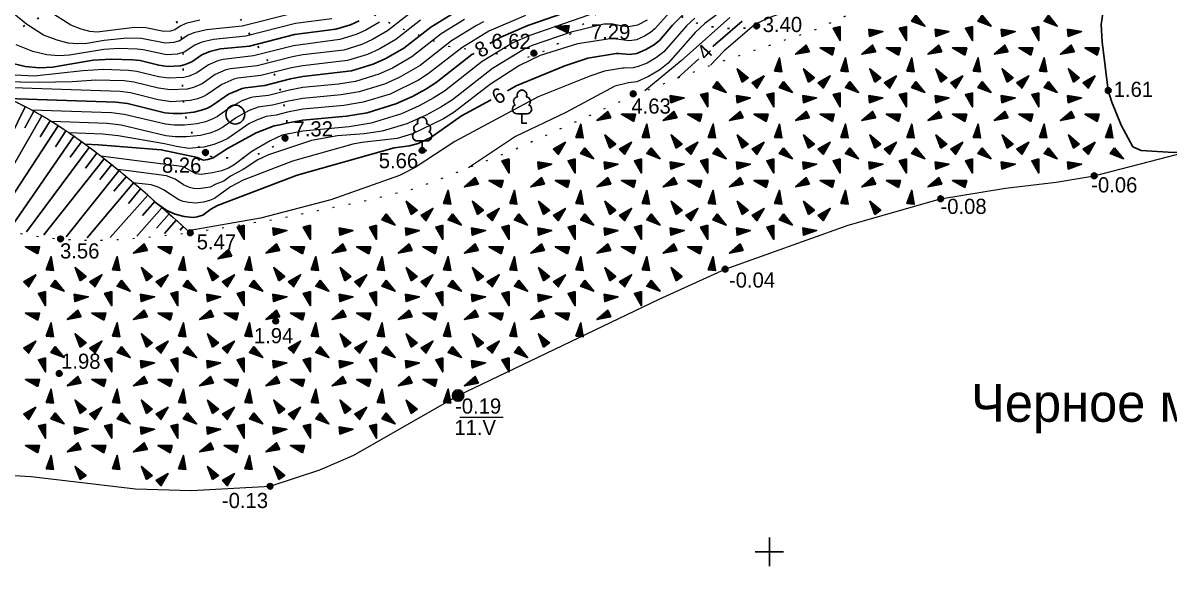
# Model space of a CAD drawing. Header units: feet. Extents: x 4395049 to 4395355, y 4911947 to 4912105.
# Drawn here: x 4395260.5 to 4395321.1, y 4911949.2 to 4911977.9 of the extents above; entities that cross this region are included whole.
import ezdxf
from ezdxf.enums import TextEntityAlignment as Align

# ---------------------------------------------------------------- set-up
doc = ezdxf.new("R2010")
doc.units = ezdxf.units.FT
doc.header["$MEASUREMENT"] = 0
doc.linetypes.add('500_84_2_1', pattern=[1, 1, 0])
doc.linetypes.add('g5_366', pattern=[0.85, 0.1, -0.75])
doc.layers.get('0').update_dxf_attribs({"color": 10, "linetype": 'CONTINUOUS', "lineweight": 0})
for name, color, linetype in [('02_Сетка', 7, 'CONTINUOUS'), ('11_Гидрография', 7, 'CONTINUOUS'), ('12_Рельеф', 7, 'CONTINUOUS'), ('13_Растительность', 7, 'CONTINUOUS'), ('19_Горизонтали', 7, 'CONTINUOUS'), ('61_Отметки высоты поверхности', 7, 'CONTINUOUS'), ('62_Отметки высот уреза воды и дна водоемов', 7, 'CONTINUOUS')]:
    doc.layers.add(name, color=color, linetype=linetype)
doc.styles.add('LIKE14', font='p131.shx')
doc.styles.add('LIKE17', font='d431.shx')
doc.styles.add('LIKE36', font='pragmai.shx')

# ---------------------------------------------------------------- blocks, each defined once
blk = doc.blocks.new('g5_388_1')
at = {"color": 92}
blk.add_lwpolyline([(0, 0.497), (0.257, 0.497, 0.798042), (0.365, 0.973, 0.636328), (0.231, 1.405, 0.533064), (0, 1.75, 0.533064), (-0.231, 1.405, 0.636328), (-0.365, 0.973, 0.798042), (-0.257, 0.497)], format="xyb", dxfattribs=at)
for points in [[(0, 0.497), (-0.257, 0.497)], [(0.25, 0), (0, 0), (0, 0.497)]]:
    blk.add_lwpolyline(points, dxfattribs=at)
blk = doc.blocks.new('g5_368')
at = {"color": 92}
blk.add_circle((0, 0), 0.5, dxfattribs=at)
blk = doc.blocks.new('g5_348a')
blk.add_hatch(color=0).paths.add_polyline_path([(0.75, 0), (0.649, 0.375), (0, 0)])
at = {"color": 0}
blk.add_lwpolyline([(0.75, 0), (0.649, 0.375), (0, 0)], close=True, dxfattribs=at)
blk = doc.blocks.new('g5_330')
blk.add_hatch(color=0).paths.add_polyline_path([(-0.15, 0, 1), (0.15, 0, 1)])
at = {"color": 0}
blk.add_circle((0, 0), 0.15, dxfattribs=at)
blk = doc.blocks.new('g5_213')
h = blk.add_hatch(color=255)
edge = h.paths.add_edge_path()
edge.add_arc((0, 0), 0.263, 0, 360)
at = {"color": 92}
blk.add_circle((0, 0), 0.3, dxfattribs=at)
blk = doc.blocks.new('g5_012')
at = {"color": 92}
for points in [[(0, -1.5), (0, 1.5)], [(-1.5, 0), (1.5, 0)]]:
    blk.add_lwpolyline(points, dxfattribs=at)

msp = doc.modelspace()

# ---------------------------------------------------------------- linework, layer by layer
at = {"layer": '11_Гидрография', "color": 92, "linetype": 'Continuous', "lineweight": 20, "flags": 128}
msp.add_lwpolyline([(4395256.802, 4911954.23), (4395260.973, 4911953.975), (4395266.492, 4911953.337), (4395269.448, 4911953.234), (4395273.606, 4911953.462), (4395276.234, 4911954.334), (4395278.044, 4911955.103), (4395283.547, 4911958.254), (4395294.172, 4911963.337), (4395297.661, 4911964.934), (4395304.164, 4911967.255), (4395309.053, 4911968.644), (4395312.486, 4911969.209), (4395315.161, 4911969.532), (4395317.169, 4911969.861), (4395321.997, 4911971.101)], dxfattribs=at)
at = {"layer": '11_Гидрография', "color": 7, "linetype": 'Continuous', "lineweight": 20, "flags": 128}
msp.add_lwpolyline([(4395283.635, 4911957.111), (4395285.933, 4911957.116)], dxfattribs=at)
at = {"layer": '12_Рельеф', "color": 7, "linetype": 'g5_366', "lineweight": 20, "flags": 128}
for points in [[(4395314.769, 4911999.877), (4395314.457, 4911999.602), (4395312.555, 4911997.658), (4395311.453, 4911996.729), (4395309.764, 4911995.605), (4395307.494, 4911995.169), (4395305.795, 4911995.203), (4395304.309, 4911995.341), (4395302.673, 4911995.212), (4395300.529, 4911994.447), (4395299.661, 4911992.563), (4395299.409, 4911991.089), (4395299.412, 4911989.728), (4395299.306, 4911988.182), (4395298.728, 4911986.155), (4395297.062, 4911983.985), (4395295.757, 4911982.545), (4395294.498, 4911981.415), (4395290.869, 4911978.409), (4395288.817, 4911976.822), (4395288.129, 4911976.454), (4395287.103, 4911976.063), (4395282.949, 4911976.705), (4395280.122, 4911977.815), (4395277.738, 4911979.099), (4395274.915, 4911980.265), (4395270.77, 4911981.02), (4395269.98, 4911980.739), (4395269.464, 4911980.411), (4395269.036, 4911980.077), (4395268.515, 4911979.776), (4395267.714, 4911979.547), (4395265.058, 4911980.639), (4395263.39, 4911981.89), (4395262.055, 4911983.211), (4395260.403, 4911984.514), (4395257.78, 4911985.711), (4395253.973, 4911985.537), (4395252.626, 4911985.244), (4395251.248, 4911984.55), (4395249.539, 4911983.256), (4395250.064, 4911981.326), (4395250.895, 4911979.52), (4395252.03, 4911977.84), (4395253.47, 4911976.285), (4395255.215, 4911974.855)], [(4395269.393, 4911966.85), (4395274.21, 4911967.624), (4395278.976, 4911968.623), (4395281.339, 4911969.207), (4395286.258, 4911971.13), (4395292.802, 4911974.091), (4395296.895, 4911975.699), (4395302.433, 4911977.582), (4395305.268, 4911978.858), (4395309.073, 4911981.023), (4395310.583, 4911982.758), (4395311.45, 4911984.172), (4395312.118, 4911985.462), (4395313.032, 4911986.826), (4395314.635, 4911988.46), (4395316.043, 4911988.959), (4395317.486, 4911989.337), (4395318.963, 4911989.594), (4395320.474, 4911989.731), (4395322.019, 4911989.747)], [(4395256.312, 4911967.875), (4395257.789, 4911967.439), (4395259.22, 4911967.07), (4395259.848, 4911966.929), (4395260.438, 4911966.811), (4395260.992, 4911966.714), (4395261.513, 4911966.636), (4395262.001, 4911966.575), (4395262.46, 4911966.529), (4395263.322, 4911966.476), (4395264.077, 4911966.46), (4395264.74, 4911966.466), (4395265.901, 4911966.517), (4395266.773, 4911966.582), (4395269.393, 4911966.85)]]:
    msp.add_lwpolyline(points, dxfattribs=at)
at = {"layer": '12_Рельеф', "color": 250, "linetype": 'Continuous', "elevation": 0.742}
msp.add_lwpolyline([(4395319.209, 4911971.383), (4395318.598, 4911972.541), (4395318.11, 4911973.744), (4395317.913, 4911974.362), (4395317.585, 4911976.928), (4395317.544, 4911977.858), (4395317.697, 4911978.899), (4395318.128, 4911980.31), (4395318.907, 4911980.918), (4395319.513, 4911981.297), (4395320.095, 4911981.518), (4395321.79, 4911981.766), (4395324.559, 4911980.724), (4395325.464, 4911980.148), (4395326.314, 4911979.275), (4395327.308, 4911977.913), (4395326.978, 4911976.427), (4395326.436, 4911975.012), (4395325.682, 4911973.671), (4395324.716, 4911972.401), (4395323.539, 4911971.205), (4395323.034, 4911971.113), (4395321.356, 4911971.093), (4395319.658, 4911971.204)], close=True, dxfattribs=at)
at = {"layer": '12_Рельеф', "color": 7, "linetype": '500_84_2_1', "lineweight": 20, "ltscale": 0.5, "flags": 128}
msp.add_lwpolyline([(4395269.393, 4911966.85), (4395266.879, 4911969.072), (4395265.695, 4911970.07), (4395264.543, 4911970.988), (4395263.419, 4911971.82), (4395262.871, 4911972.198), (4395262.33, 4911972.552), (4395261.795, 4911972.882), (4395261.266, 4911973.188), (4395260.743, 4911973.469), (4395260.226, 4911973.725), (4395259.714, 4911973.956), (4395259.207, 4911974.161), (4395258.705, 4911974.342), (4395258.209, 4911974.497), (4395257.717, 4911974.627), (4395257.231, 4911974.733), (4395256.749, 4911974.814), (4395256.272, 4911974.87), (4395255.799, 4911974.903), (4395255.331, 4911974.912), (4395254.867, 4911974.897), (4395254.408, 4911974.861), (4395253.954, 4911974.806), (4395253.504, 4911974.734), (4395253.059, 4911974.649), (4395252.178, 4911974.443), (4395251.318, 4911974.206), (4395247.943, 4911973.139), (4395247.199, 4911972.917), (4395246.478, 4911972.718), (4395245.779, 4911972.543), (4395245.101, 4911972.39), (4395244.443, 4911972.26), (4395243.805, 4911972.151), (4395243.187, 4911972.062), (4395242.587, 4911971.992), (4395242.006, 4911971.941), (4395241.443, 4911971.908), (4395240.896, 4911971.891), (4395240.367, 4911971.89), (4395239.854, 4911971.903), (4395239.356, 4911971.931), (4395238.874, 4911971.971), (4395238.406, 4911972.023), (4395237.953, 4911972.086), (4395237.514, 4911972.159), (4395237.089, 4911972.242), (4395236.271, 4911972.435), (4395235.514, 4911972.656), (4395234.817, 4911972.899), (4395234.178, 4911973.158), (4395233.595, 4911973.43), (4395233.064, 4911973.711), (4395232.583, 4911973.996), (4395232.147, 4911974.284), (4395231.754, 4911974.572), (4395231.4, 4911974.858), (4395231.081, 4911975.139), (4395230.792, 4911975.414), (4395230.53, 4911975.682), (4395230.06, 4911976.205), (4395229.669, 4911976.685), (4395229.341, 4911977.119), (4395228.791, 4911977.906), (4395228.396, 4911978.514), (4395227.261, 4911980.392)], dxfattribs=at)
at = {"layer": '12_Рельеф', "color": 7, "linetype": 'Continuous', "lineweight": 20, "ltscale": 0.5, "flags": 128}
msp.add_lwpolyline([(4395269.393, 4911966.85), (4395269.393, 4911966.85), (4395269.393, 4911966.85), (4395269.018, 4911967.181), (4395268.853, 4911966.994), (4395269.018, 4911967.181), (4395268.644, 4911967.513), (4395268.024, 4911966.812), (4395268.644, 4911967.513), (4395268.269, 4911967.844), (4395267.607, 4911967.094), (4395268.269, 4911967.844), (4395267.894, 4911968.175), (4395266.565, 4911966.671), (4395267.894, 4911968.175), (4395267.52, 4911968.506), (4395266.857, 4911967.757), (4395267.52, 4911968.506), (4395267.145, 4911968.837), (4395265.161, 4911966.593), (4395267.145, 4911968.837), (4395266.879, 4911969.072), (4395266.768, 4911969.166), (4395266.124, 4911968.401), (4395266.768, 4911969.166), (4395266.386, 4911969.488), (4395263.935, 4911966.58), (4395266.386, 4911969.488), (4395266.003, 4911969.81), (4395265.359, 4911969.045), (4395266.003, 4911969.81), (4395265.695, 4911970.07), (4395265.619, 4911970.13), (4395262.829, 4911966.63), (4395265.619, 4911970.13), (4395265.228, 4911970.442), (4395264.605, 4911969.66), (4395265.228, 4911970.442), (4395264.837, 4911970.753), (4395261.645, 4911966.748), (4395264.837, 4911970.753), (4395264.543, 4911970.988), (4395264.444, 4911971.062), (4395263.849, 4911970.258), (4395264.444, 4911971.062), (4395264.042, 4911971.359), (4395260.739, 4911966.894), (4395264.042, 4911971.359), (4395263.64, 4911971.656), (4395263.045, 4911970.852), (4395263.64, 4911971.656), (4395263.419, 4911971.82), (4395263.234, 4911971.948), (4395259.864, 4911967.068), (4395263.234, 4911971.948), (4395262.871, 4911972.198), (4395262.821, 4911972.231), (4395262.273, 4911971.394), (4395262.821, 4911972.231), (4395262.403, 4911972.505), (4395258.98, 4911967.278), (4395262.403, 4911972.505), (4395261.979, 4911972.769), (4395261.454, 4911971.918), (4395261.979, 4911972.769), (4395261.795, 4911972.882), (4395261.549, 4911973.025), (4395258.327, 4911967.449), (4395261.549, 4911973.025), (4395261.266, 4911973.188), (4395261.114, 4911973.27), (4395260.641, 4911972.389), (4395261.114, 4911973.27), (4395260.743, 4911973.469), (4395260.672, 4911973.504), (4395257.754, 4911967.603), (4395260.672, 4911973.504), (4395260.226, 4911973.725)], dxfattribs=at)
at = {"layer": '13_Растительность', "color": 92, "linetype": 'g5_366', "lineweight": 30, "flags": 128}
for points, elevation in [([(4395271.786, 4911987.99), (4395271.436, 4911986.637), (4395271.164, 4911985.278), (4395270.971, 4911983.914), (4395270.856, 4911982.545), (4395270.801, 4911981.51), (4395270.82, 4911981.169), (4395271.091, 4911980.145), (4395271.633, 4911978.808), (4395272.606, 4911977.219), (4395273.53, 4911975.878), (4395273.959, 4911974.964), (4395274.197, 4911974.261), (4395274.495, 4911972.861), (4395274.494, 4911972.434), (4395274.4, 4911971.841), (4395274.213, 4911971.647), (4395274.059, 4911971.534), (4395273.485, 4911971.251), (4395272.762, 4911970.911), (4395272.076, 4911970.78), (4395271.271, 4911970.818), (4395270.631, 4911970.852), (4395270.443, 4911970.89), (4395270.19, 4911970.984), (4395269.843, 4911971.392), (4395269.635, 4911971.711), (4395269.178, 4911972.892), (4395269.021, 4911973.814), (4395268.975, 4911974.504), (4395269.037, 4911976.014), (4395268.908, 4911977.223), (4395268.817, 4911977.613), (4395268.353, 4911978.795), (4395268.138, 4911979.107), (4395267.772, 4911979.496), (4395266.961, 4911979.658), (4395266.373, 4911979.679), (4395264.427, 4911979.346), (4395263.096, 4911978.992), (4395262.147, 4911978.634), (4395260.391, 4911977.65), (4395259.076, 4911976.809), (4395258.05, 4911976.231), (4395254.867, 4911974.897), (4395249.22, 4911973.312), (4395247.333, 4911972.891), (4395241.967, 4911972.03), (4395240.317, 4911971.944), (4395238.566, 4911971.943), (4395237.991, 4911971.988), (4395236.399, 4911972.377), (4395235.249, 4911972.746), (4395234.3, 4911973.13), (4395232.835, 4911973.868), (4395231.823, 4911974.521), (4395231.077, 4911975.302), (4395230.587, 4911975.931), (4395229.884, 4911977.092), (4395229.341, 4911978.15), (4395228.586, 4911979.253), (4395227.868, 4911980.061), (4395227.246, 4911980.546), (4395226.382, 4911980.829), (4395225.754, 4911980.981), (4395223.636, 4911981.174), (4395222.065, 4911981.064), (4395220.916, 4911980.899), (4395218.524, 4911980.404), (4395217.011, 4911980.313), (4395215.899, 4911980.373), (4395213.816, 4911980.765), (4395213.234, 4911981.015), (4395212.48, 4911981.488), (4395212.304, 4911981.907), (4395212.225, 4911982.22), (4395212.201, 4911983.301), (4395212.325, 4911984.076), (4395212.475, 4911984.636), (4395212.95, 4911985.816), (4395213.219, 4911986.825), (4395213.271, 4911987.165), (4395213.276, 4911988.244), (4395213.217, 4911988.565), (4395213.086, 4911989.004), (4395212.792, 4911989.335), (4395212.555, 4911989.543), (4395211.675, 4911990.107), (4395210.554, 4911990.721), (4395209.469, 4911991.054), (4395207.155, 4911991.581), (4395206.383, 4911991.708), (4395202.183, 4911991.82), (4395200.677, 4911991.694), (4395198.966, 4911991.355), (4395197.17, 4911990.942), (4395196.599, 4911990.738), (4395195.426, 4911989.99), (4395193.982, 4911988.763), (4395192.424, 4911986.875), (4395191.169, 4911985.127), (4395190.229, 4911984.183), (4395189.464, 4911983.572), (4395187.861, 4911982.577), (4395187.33, 4911982.395), (4395186.552, 4911982.265), (4395185.771, 4911982.687), (4395185.274, 4911983.077), (4395183.928, 4911984.718), (4395183.129, 4911985.969), (4395182.635, 4911986.946), (4395181.92, 4911989.007), (4395181.443, 4911990.629), (4395180.996, 4911991.824), (4395179.987, 4911993.704), (4395179.129, 4911995.021), (4395176.361, 4911998.112), (4395175.303, 4911999.165), (4395173.911, 4912000.115), (4395172.72, 4912000.803), (4395172.335, 4912000.963), (4395171.774, 4912001.131), (4395171.158, 4912001.089), (4395170.725, 4912001.019), (4395169.346, 4912000.577), (4395167.748, 4911999.776), (4395166.439, 4911998.831), (4395164.881, 4911997.842), (4395163.552, 4911997.242), (4395162.534, 4911996.91), (4395160.467, 4911996.652), (4395157.632, 4911996.574), (4395155.867, 4911996.649), (4395153.859, 4911996.983), (4395151.758, 4911997.433), (4395151.085, 4911997.652), (4395149.781, 4911998.391), (4395148.112, 4911999.568), (4395147.402, 4912000.113), (4395143.311, 4912003.95), (4395142.164, 4912005.219), (4395140.638, 4912007.081), (4395139.946, 4912008.767), (4395139.28, 4912010.814), (4395138.676, 4912012.08), (4395137.923, 4912013.072), (4395136.684, 4912014.059), (4395135.742, 4912014.64), (4395134.304, 4912015.345), (4395132.478, 4912016.377), (4395131.46, 4912016.766), (4395130.007, 4912016.781), (4395129.319, 4912016.925), (4395127.956, 4912017.398), (4395126.755, 4912017.947), (4395125.411, 4912019.24), (4395124.115, 4912020.416), (4395122.864, 4912021.239), (4395120.604, 4912022.483), (4395119.592, 4912023.625), (4395119.237, 4912024.35), (4395116.664, 4912026.701), (4395116.363, 4912026.931), (4395115.364, 4912028.426), (4395114.457, 4912029.978), (4395113.643, 4912031.585), (4395112.922, 4912033.249), (4395112.293, 4912034.969)], 20.917), ([(4395298.808, 4911986.256), (4395295.546, 4911985.031), (4395294.692, 4911984.659), (4395293.504, 4911984.225), (4395292.959, 4911983.873), (4395292.307, 4911983.236), (4395292.238, 4911982.331), (4395292.266, 4911981.675), (4395292.412, 4911981.119), (4395293.137, 4911979.715), (4395295.546, 4911978.155), (4395296.521, 4911977.785), (4395297.693, 4911977.639), (4395299.327, 4911977.677), (4395300.425, 4911979.157), (4395301.281, 4911980.778), (4395301.894, 4911982.539), (4395302.264, 4911984.44), (4395302.391, 4911986.481)], 13.836)]:
    msp.add_lwpolyline(points, dxfattribs=dict(at, elevation=elevation))
at = {"layer": '19_Горизонтали', "color": 32, "linetype": 'Continuous', "lineweight": 20, "flags": 128}
for points, elevation in [([(4395305.697, 4911979.102), (4395304.191, 4911979.137), (4395302.744, 4911979.003), (4395301.354, 4911978.698), (4395300.022, 4911978.223), (4395299.377, 4911977.921), (4395299.322, 4911977.861), (4395299.281, 4911977.865), (4395299.194, 4911977.819), (4395297.611, 4911976.466), (4395296.895, 4911975.699)], 3.5), ([(4395281.016, 4911978.446), (4395279.819, 4911977.511), (4395279.026, 4911977.049), (4395278.458, 4911976.794), (4395277.499, 4911976.5), (4395275.34, 4911976.249), (4395274.792, 4911976.146), (4395272.929, 4911975.672), (4395271.517, 4911975.511), (4395271.276, 4911975.449), (4395270.708, 4911975.205), (4395270.013, 4911974.724), (4395269.554, 4911974.524), (4395269.225, 4911974.442), (4395268.329, 4911974.391), (4395267.706, 4911974.482), (4395266.403, 4911974.808), (4395265.904, 4911974.867), (4395264.391, 4911974.913), (4395263.144, 4911974.83), (4395261.38, 4911974.792), (4395259.445, 4911974.816)], 11), ([(4395275.005, 4911978.488), (4395272.13, 4911977.756), (4395270.253, 4911977.569), (4395269.577, 4911977.411), (4395269.284, 4911977.286), (4395268.822, 4911976.984), (4395268.52, 4911976.892), (4395268.059, 4911976.866), (4395266.81, 4911977.112), (4395266.031, 4911977.135), (4395264.847, 4911977.012), (4395263.916, 4911976.848), (4395263.454, 4911976.821), (4395262.944, 4911976.867), (4395262.35, 4911977.015), (4395261.634, 4911977.292), (4395260.73, 4911977.871), (4395260.069, 4911978.417)], 13), ([(4395269.888, 4911978.074), (4395269.152, 4911977.902), (4395268.851, 4911977.757), (4395268.575, 4911977.575), (4395268.344, 4911977.505), (4395267.991, 4911977.485), (4395267.037, 4911977.673), (4395266.441, 4911977.691), (4395264.47, 4911977.451), (4395264.081, 4911977.486), (4395263.626, 4911977.599), (4395263.079, 4911977.811), (4395261.975, 4911978.517)], 13.5), ([(4395290.894, 4911978.497), (4395287.347, 4911977.266), (4395286.437, 4911976.88), (4395284.825, 4911975.893), (4395282.825, 4911974.329), (4395282.237, 4911973.952), (4395281.498, 4911973.556), (4395280.548, 4911973.13), (4395278.946, 4911972.639), (4395277.791, 4911972.453), (4395275.334, 4911972.219), (4395274.419, 4911972.048), (4395274.329, 4911972.025), (4395274.249, 4911972.014), (4395273.605, 4911971.698), (4395272.647, 4911971.137), (4395271.718, 4911970.446), (4395271.406, 4911970.268), (4395271.034, 4911970.121), (4395270.568, 4911970.008), (4395269.973, 4911969.933), (4395269.683, 4911969.971), (4395269.108, 4911970.293), (4395268.951, 4911970.346), (4395266.573, 4911970.651), (4395264.658, 4911970.897)], 7.5), ([(4395294.714, 4911978.48), (4395293.952, 4911977.613), (4395293.711, 4911977.422), (4395293.395, 4911977.234), (4395292.975, 4911977.047), (4395292.609, 4911976.979), (4395291.786, 4911977.096), (4395291.577, 4911977.088), (4395289.85, 4911976.832), (4395287.879, 4911976.206), (4395286.792, 4911975.679), (4395285.261, 4911974.707), (4395283.336, 4911973.219), (4395282.769, 4911972.864), (4395281.145, 4911972.084), (4395280.318, 4911971.835), (4395278.454, 4911971.626), (4395277.985, 4911971.525), (4395274.796, 4911970.63), (4395272.181, 4911969.629), (4395271.509, 4911969.276), (4395270.663, 4911968.665), (4395270.412, 4911968.556), (4395270.095, 4911968.472), (4395269.688, 4911968.417), (4395269.311, 4911968.444), (4395269.016, 4911968.507), (4395268.78, 4911968.599), (4395267.969, 4911969.119), (4395267.685, 4911969.253), (4395267.322, 4911969.375), (4395266.376, 4911969.496)], 6.5), ([(4395281.56, 4911978.082), (4395280.249, 4911977.056), (4395279.379, 4911976.55), (4395278.756, 4911976.27), (4395277.706, 4911975.948), (4395275.339, 4911975.673), (4395274.739, 4911975.561), (4395273.129, 4911975.151), (4395271.909, 4911975.012), (4395271.701, 4911974.958), (4395271.064, 4911974.685), (4395270.285, 4911974.146), (4395270.057, 4911974.027), (4395269.77, 4911973.921), (4395269.401, 4911973.829), (4395268.396, 4911973.772), (4395267.698, 4911973.874), (4395266.237, 4911974.239), (4395265.678, 4911974.306), (4395257.907, 4911974.577)], 10.5), ([(4395279.39, 4911977.965), (4395278.673, 4911977.547), (4395278.159, 4911977.317), (4395277.293, 4911977.051), (4395274.845, 4911976.732), (4395272.729, 4911976.193), (4395271.125, 4911976.01), (4395270.851, 4911975.939), (4395270.352, 4911975.725), (4395269.741, 4911975.303), (4395269.338, 4911975.126), (4395269.049, 4911975.054), (4395268.261, 4911975.01), (4395267.714, 4911975.09), (4395266.569, 4911975.376), (4395266.131, 4911975.429), (4395264.801, 4911975.468), (4395263.705, 4911975.396), (4395261.146, 4911975.116), (4395260.134, 4911975.174)], 11.5), ([(4395276.88, 4911978.154), (4395274.952, 4911977.903), (4395272.33, 4911977.235), (4395270.618, 4911977.065), (4395270.002, 4911976.92), (4395269.64, 4911976.766), (4395269.069, 4911976.392), (4395268.696, 4911976.28), (4395268.126, 4911976.247), (4395266.901, 4911976.513), (4395266.584, 4911976.551), (4395265.621, 4911976.579), (4395264.827, 4911976.527), (4395263.009, 4911976.225), (4395262.438, 4911976.192), (4395261.808, 4911976.249), (4395261.074, 4911976.431), (4395260.19, 4911976.773)], 12.5), ([(4395283.89, 4911978.112), (4395282.649, 4911977.352), (4395281.107, 4911976.147), (4395280.085, 4911975.552), (4395279.353, 4911975.224), (4395278.119, 4911974.845), (4395277.23, 4911974.702), (4395275.337, 4911974.522), (4395274.632, 4911974.39), (4395273.529, 4911974.109), (4395272.693, 4911974.014), (4395272.55, 4911973.977), (4395272.114, 4911973.813), (4395271.506, 4911973.475), (4395270.828, 4911972.989), (4395270.551, 4911972.845), (4395270.202, 4911972.716), (4395269.753, 4911972.604), (4395269.077, 4911972.539), (4395268.531, 4911972.534), (4395268.079, 4911972.578), (4395265.905, 4911973.103), (4395265.225, 4911973.184), (4395261, 4911973.331)], 9.5), ([(4395284.884, 4911977.985), (4395284.526, 4911977.804), (4395283.193, 4911976.988), (4395281.537, 4911975.692), (4395280.438, 4911975.053), (4395279.652, 4911974.7), (4395278.326, 4911974.293), (4395277.37, 4911974.139), (4395275.337, 4911973.946), (4395274.579, 4911973.804), (4395273.729, 4911973.588), (4395272.975, 4911973.486), (4395272.5, 4911973.308), (4395271.838, 4911972.94), (4395271.099, 4911972.41), (4395270.798, 4911972.254), (4395270.418, 4911972.113), (4395269.929, 4911971.991), (4395269.192, 4911971.92), (4395268.598, 4911971.915), (4395268.106, 4911971.963), (4395265.739, 4911972.534), (4395264.999, 4911972.623), (4395262.049, 4911972.726)], 9), ([(4395287.113, 4911978.324), (4395285.163, 4911977.496), (4395283.737, 4911976.623), (4395281.966, 4911975.238), (4395281.446, 4911974.904), (4395279.951, 4911974.177), (4395278.532, 4911973.742), (4395277.51, 4911973.577), (4395275.336, 4911973.37), (4395274.525, 4911973.219), (4395273.929, 4911973.067), (4395273.4, 4911972.995), (4395272.886, 4911972.803), (4395272.487, 4911972.605), (4395271.371, 4911971.832), (4395271.045, 4911971.663), (4395270.634, 4911971.51), (4395270.105, 4911971.378), (4395269.308, 4911971.302), (4395268.666, 4911971.403), (4395268.025, 4911971.55), (4395265.573, 4911971.966), (4395264.772, 4911972.062), (4395262.977, 4911972.125)], 8.5), ([(4395293.547, 4911978.079), (4395293.022, 4911977.811), (4395292.557, 4911977.725), (4395292.224, 4911977.755), (4395291.731, 4911977.859), (4395291.249, 4911977.863), (4395289.517, 4911977.45), (4395287.464, 4911976.738), (4395287.073, 4911976.572), (4395285.37, 4911975.529), (4395283.254, 4911973.874), (4395282.633, 4911973.476), (4395281.851, 4911973.058), (4395280.846, 4911972.607), (4395279.527, 4911972.211), (4395278.574, 4911972.074), (4395277.169, 4911971.971), (4395275.807, 4911971.717), (4395273.528, 4911970.972), (4395272.969, 4911970.71), (4395272.18, 4911970.195), (4395271.52, 4911969.849), (4395271.159, 4911969.585), (4395270.749, 4911969.42), (4395270.434, 4911969.256), (4395269.83, 4911969.175), (4395269.561, 4911969.194), (4395269.35, 4911969.239), (4395269.038, 4911969.386), (4395268.6, 4911969.677), (4395268.137, 4911969.86), (4395266.12, 4911970.119), (4395265.54, 4911970.193)], 7), ([(4395296.058, 4911978.178), (4395295.618, 4911977.773), (4395294.419, 4911976.409), (4395294.041, 4911976.108), (4395293.543, 4911975.813), (4395293.057, 4911975.637), (4395292.801, 4911975.56), (4395292.33, 4911975.541), (4395292.233, 4911975.537), (4395291.286, 4911975.382), (4395290.514, 4911975.128), (4395287.786, 4911974.035), (4395283.375, 4911971.666), (4395281.272, 4911970.294), (4395280.443, 4911969.884), (4395276.826, 4911968.594), (4395273.106, 4911967.617), (4395269.282, 4911966.951)], 5.5), ([(4395297.28, 4911978.418), (4395296.59, 4911977.898), (4395296.07, 4911977.419), (4395294.653, 4911975.807), (4395294.205, 4911975.451), (4395293.617, 4911975.102), (4395292.999, 4911974.827), (4395292.56, 4911974.762), (4395291.832, 4911974.588), (4395289.246, 4911973.197), (4395286.573, 4911971.935), (4395284.099, 4911970.286)], 5), ([(4395297.918, 4911978.218), (4395295.339, 4911975.926), (4395293.412, 4911974.344)], 4.5)]:
    msp.add_lwpolyline(points, dxfattribs=dict(at, elevation=elevation))
at = {"layer": '19_Горизонтали', "color": 32, "linetype": 'Continuous', "lineweight": 30, "flags": 128}
for points, elevation in [([(4395283.653, 4911978.619), (4395283.253, 4911978.42), (4395282.104, 4911977.717), (4395280.678, 4911976.602), (4395279.732, 4911976.051), (4395279.055, 4911975.747), (4395277.913, 4911975.397), (4395275.338, 4911975.097), (4395274.685, 4911974.975), (4395273.329, 4911974.63), (4395272.301, 4911974.513), (4395272.126, 4911974.467), (4395271.42, 4911974.165), (4395270.556, 4911973.567), (4395270.304, 4911973.436), (4395269.986, 4911973.318), (4395269.577, 4911973.216), (4395268.961, 4911973.157), (4395268.463, 4911973.153), (4395268.051, 4911973.193), (4395266.071, 4911973.671), (4395265.452, 4911973.745), (4395259.739, 4911973.944)], 10), ([(4395290.5, 4911978.93), (4395287.23, 4911977.795), (4395285.8, 4911977.188), (4395285.229, 4911976.838)], 8), ([(4395295.526, 4911978.458), (4395294.888, 4911977.821), (4395294.186, 4911977.011), (4395293.876, 4911976.765), (4395293.469, 4911976.523), (4395293.001, 4911976.315), (4395292.612, 4911976.273), (4395292.058, 4911976.318), (4395291.905, 4911976.312), (4395290.413, 4911976.068), (4395289.197, 4911975.667), (4395286.622, 4911974.61), (4395286.158, 4911974.354)], 6), ([(4395278.32, 4911978.046), (4395277.86, 4911977.84), (4395277.086, 4911977.603), (4395274.899, 4911977.317), (4395272.529, 4911976.714), (4395270.983, 4911976.56), (4395270.427, 4911976.43), (4395269.996, 4911976.246), (4395269.47, 4911975.881), (4395269.122, 4911975.729), (4395268.873, 4911975.667), (4395268.194, 4911975.628), (4395267.722, 4911975.697), (4395266.735, 4911975.944), (4395266.357, 4911975.99), (4395265.211, 4911976.024), (4395264.266, 4911975.961), (4395262.101, 4911975.602), (4395261.421, 4911975.562), (4395260.671, 4911975.63), (4395259.797, 4911975.847)], 12), ([(4395298.556, 4911978.018), (4395297.035, 4911976.701), (4395297.012, 4911976.681)], 4), ([(4395284.393, 4911976.327), (4395284.364, 4911976.309), (4395284.281, 4911976.258), (4395282.395, 4911974.783), (4395281.842, 4911974.428), (4395281.145, 4911974.055), (4395280.249, 4911973.654), (4395278.739, 4911973.19), (4395277.651, 4911973.015), (4395275.335, 4911972.795), (4395274.472, 4911972.633), (4395274.129, 4911972.546), (4395273.825, 4911972.505), (4395272.878, 4911972.137), (4395271.357, 4911971.294), (4395270.605, 4911970.805), (4395270.319, 4911970.716), (4395270.116, 4911970.69), (4395269.982, 4911970.717), (4395269.766, 4911970.832), (4395267.86, 4911971.235), (4395264.546, 4911971.501), (4395263.815, 4911971.526)], 8), ([(4395296.268, 4911976.036), (4395296.265, 4911976.034), (4395295.138, 4911975.009)], 4), ([(4395285.289, 4911973.875), (4395285.264, 4911973.862), (4395283.733, 4911973.018), (4395282.102, 4911971.877), (4395281.444, 4911971.56), (4395280.98, 4911971.437), (4395280.163, 4911971.334), (4395275.037, 4911969.895), (4395270.833, 4911968.285), (4395270.486, 4911968.103), (4395270.049, 4911967.788), (4395269.755, 4911967.688), (4395269.545, 4911967.66), (4395269.063, 4911967.706), (4395268.598, 4911967.831), (4395268.148, 4911968.035), (4395267.502, 4911968.486)], 6)]:
    msp.add_lwpolyline(points, dxfattribs=dict(at, elevation=elevation))

# ---------------------------------------------------------------- block references
at = {"layer": '02_Сетка', "linetype": 'Continuous', "lineweight": 20, "xscale": 0.5, "yscale": 0.5, "zscale": 0.5}
msp.add_blockref('g5_012', (4395300, 4911950), dxfattribs=at)
at = {"layer": '12_Рельеф', "color": 7, "lineweight": 20, "rotation": 334.2798211696657}
msp.add_blockref('g5_348a', (4395288.666, 4911977.736), dxfattribs=at)
at = {"layer": '12_Рельеф', "color": 7, "linetype": 'Continuous', "lineweight": 20}
for p, rotation in [((4395308.22, 4911977.76), 128.91), ((4395311.72, 4911977.76), 128.91), ((4395315.22, 4911977.76), 128.91), ((4395303.74, 4911977), 90), ((4395306, 4911977.475), 170.11), ((4395307.24, 4911977), 90), ((4395309.5, 4911977.475), 170.11), ((4395310.74, 4911977), 90), ((4395313, 4911977.475), 170.11), ((4395314.24, 4911977), 90), ((4395316.5, 4911977.475), 170.11), ((4395301.385, 4911976.275), 10.62), ((4395302.68, 4911976.61), 329.91), ((4395304.885, 4911976.275), 10.62), ((4395306.18, 4911976.61), 329.91), ((4395308.385, 4911976.275), 10.62), ((4395309.68, 4911976.61), 329.91), ((4395311.885, 4911976.275), 10.62), ((4395313.18, 4911976.61), 329.91), ((4395315.385, 4911976.275), 10.62), ((4395316.68, 4911976.61), 329.91), ((4395300.53, 4911976.095), 249.9999999999999), ((4395304.03, 4911976.095), 249.9999999999999), ((4395307.53, 4911976.095), 249.9999999999999), ((4395311.03, 4911976.095), 249.9999999999999), ((4395314.53, 4911976.095), 249.9999999999999), ((4395298.305, 4911975.515), 290.56), ((4395301.805, 4911975.515), 290.56), ((4395305.305, 4911975.515), 290.56), ((4395308.805, 4911975.515), 290.56), ((4395312.305, 4911975.515), 290.56), ((4395315.805, 4911975.515), 290.56), ((4395297.72, 4911974.26), 128.91), ((4395299.72, 4911975.135), 209.7399999999999), ((4395301.22, 4911974.26), 128.91), ((4395303.22, 4911975.135), 209.7399999999999), ((4395304.72, 4911974.26), 128.91), ((4395306.72, 4911975.135), 209.7399999999999), ((4395308.22, 4911974.26), 128.91), ((4395310.22, 4911975.135), 209.7399999999999), ((4395311.72, 4911974.26), 128.91), ((4395313.72, 4911975.135), 209.7399999999999), ((4395315.22, 4911974.26), 128.91), ((4395317.22, 4911975.135), 209.7399999999999), ((4395296.74, 4911973.5), 90), ((4395300.24, 4911973.5), 90), ((4395303.74, 4911973.5), 90), ((4395307.24, 4911973.5), 90), ((4395310.74, 4911973.5), 90), ((4395314.24, 4911973.5), 90), ((4395295.5, 4911973.975), 170.11), ((4395299, 4911973.975), 170.11), ((4395302.5, 4911973.975), 170.11), ((4395306, 4911973.975), 170.11), ((4395309.5, 4911973.975), 170.11), ((4395313, 4911973.975), 170.11), ((4395316.5, 4911973.975), 170.11), ((4395290.885, 4911972.775), 10.62), ((4395292.18, 4911973.11), 329.91), ((4395294.385, 4911972.775), 10.62), ((4395295.68, 4911973.11), 329.91), ((4395297.885, 4911972.775), 10.62), ((4395299.18, 4911973.11), 329.91), ((4395301.385, 4911972.775), 10.62), ((4395302.68, 4911973.11), 329.91), ((4395304.885, 4911972.775), 10.62), ((4395306.18, 4911973.11), 329.91), ((4395308.385, 4911972.775), 10.62), ((4395309.68, 4911973.11), 329.91), ((4395311.885, 4911972.775), 10.62), ((4395313.18, 4911973.11), 329.91), ((4395315.385, 4911972.775), 10.62), ((4395316.68, 4911973.11), 329.91), ((4395290.03, 4911972.595), 249.9999999999999), ((4395293.53, 4911972.595), 249.9999999999999), ((4395297.03, 4911972.595), 249.9999999999999), ((4395300.53, 4911972.595), 249.9999999999999), ((4395304.03, 4911972.595), 249.9999999999999), ((4395307.53, 4911972.595), 249.9999999999999), ((4395311.03, 4911972.595), 249.9999999999999), ((4395314.53, 4911972.595), 249.9999999999999), ((4395318.03, 4911972.595), 249.9999999999999), ((4395291.305, 4911972.015), 290.56), ((4395294.805, 4911972.015), 290.56), ((4395298.305, 4911972.015), 290.56), ((4395301.805, 4911972.015), 290.56), ((4395305.305, 4911972.015), 290.56), ((4395308.805, 4911972.015), 290.56), ((4395312.305, 4911972.015), 290.56), ((4395315.805, 4911972.015), 290.56), ((4395289.22, 4911971.635), 209.7399999999999), ((4395290.72, 4911970.76), 128.91), ((4395292.72, 4911971.635), 209.7399999999999), ((4395294.22, 4911970.76), 128.91), ((4395296.22, 4911971.635), 209.7399999999999), ((4395297.72, 4911970.76), 128.91), ((4395299.72, 4911971.635), 209.7399999999999), ((4395301.22, 4911970.76), 128.91), ((4395303.22, 4911971.635), 209.7399999999999), ((4395304.72, 4911970.76), 128.91), ((4395306.72, 4911971.635), 209.7399999999999), ((4395308.22, 4911970.76), 128.91), ((4395310.22, 4911971.635), 209.7399999999999), ((4395311.72, 4911970.76), 128.91), ((4395313.72, 4911971.635), 209.7399999999999), ((4395315.22, 4911970.76), 128.91), ((4395317.22, 4911971.635), 209.7399999999999), ((4395318.72, 4911970.76), 128.91), ((4395286.24, 4911970), 90), ((4395288.5, 4911970.475), 170.11), ((4395289.74, 4911970), 90), ((4395292, 4911970.475), 170.11), ((4395293.24, 4911970), 90), ((4395295.5, 4911970.475), 170.11), ((4395296.74, 4911970), 90), ((4395299, 4911970.475), 170.11), ((4395300.24, 4911970), 90), ((4395302.5, 4911970.475), 170.11), ((4395303.74, 4911970), 90), ((4395306, 4911970.475), 170.11), ((4395307.24, 4911970), 90), ((4395309.5, 4911970.475), 170.11), ((4395310.74, 4911970), 90), ((4395313, 4911970.475), 170.11), ((4395314.24, 4911970), 90), ((4395316.5, 4911970.475), 170.11), ((4395283.885, 4911969.275), 10.62), ((4395285.18, 4911969.61), 329.91), ((4395287.385, 4911969.275), 10.62), ((4395288.68, 4911969.61), 329.91), ((4395290.885, 4911969.275), 10.62), ((4395292.18, 4911969.61), 329.91), ((4395294.385, 4911969.275), 10.62), ((4395295.68, 4911969.61), 329.91), ((4395297.885, 4911969.275), 10.62), ((4395299.18, 4911969.61), 329.91), ((4395301.385, 4911969.275), 10.62), ((4395302.68, 4911969.61), 329.91), ((4395304.885, 4911969.275), 10.62), ((4395306.18, 4911969.61), 329.91), ((4395308.385, 4911969.275), 10.62), ((4395309.68, 4911969.61), 329.91), ((4395283.03, 4911969.095), 249.9999999999999), ((4395286.53, 4911969.095), 249.9999999999999), ((4395290.03, 4911969.095), 249.9999999999999), ((4395293.53, 4911969.095), 249.9999999999999), ((4395297.03, 4911969.095), 249.9999999999999), ((4395300.53, 4911969.095), 249.9999999999999), ((4395304.03, 4911969.095), 249.9999999999999), ((4395307.53, 4911969.095), 249.9999999999999), ((4395280.805, 4911968.515), 290.56), ((4395284.305, 4911968.515), 290.56), ((4395287.805, 4911968.515), 290.56), ((4395291.305, 4911968.515), 290.56), ((4395294.805, 4911968.515), 290.56), ((4395298.305, 4911968.515), 290.56), ((4395301.805, 4911968.515), 290.56), ((4395305.305, 4911968.515), 290.56), ((4395280.22, 4911967.26), 128.91), ((4395282.22, 4911968.135), 209.7399999999999), ((4395283.72, 4911967.26), 128.91), ((4395285.72, 4911968.135), 209.7399999999999), ((4395287.22, 4911967.26), 128.91), ((4395289.22, 4911968.135), 209.7399999999999), ((4395290.72, 4911967.26), 128.91), ((4395292.72, 4911968.135), 209.7399999999999), ((4395294.22, 4911967.26), 128.91), ((4395296.22, 4911968.135), 209.7399999999999), ((4395297.72, 4911967.26), 128.91), ((4395299.72, 4911968.135), 209.7399999999999), ((4395301.22, 4911967.26), 128.91), ((4395303.22, 4911968.135), 209.7399999999999), ((4395272.24, 4911966.5), 90), ((4395274.5, 4911966.975), 170.11), ((4395275.74, 4911966.5), 90), ((4395278, 4911966.975), 170.11), ((4395279.24, 4911966.5), 90), ((4395281.5, 4911966.975), 170.11), ((4395282.74, 4911966.5), 90), ((4395285, 4911966.975), 170.11), ((4395286.24, 4911966.5), 90), ((4395288.5, 4911966.975), 170.11), ((4395289.74, 4911966.5), 90), ((4395292, 4911966.975), 170.11), ((4395293.24, 4911966.5), 90), ((4395295.5, 4911966.975), 170.11), ((4395296.74, 4911966.5), 90), ((4395299, 4911966.975), 170.11), ((4395300.24, 4911966.5), 90), ((4395302.5, 4911966.975), 170.11), ((4395260.68, 4911966.11), 329.91), ((4395267.68, 4911966.11), 329.91), ((4395274.68, 4911966.11), 329.91), ((4395278.18, 4911966.11), 329.91), ((4395281.68, 4911966.11), 329.91), ((4395285.18, 4911966.11), 329.91), ((4395288.68, 4911966.11), 329.91), ((4395292.18, 4911966.11), 329.91), ((4395295.68, 4911966.11), 329.91), ((4395266.385, 4911965.775), 10.62), ((4395270.851, 4911965.472), 10.62), ((4395273.385, 4911965.775), 10.62), ((4395276.885, 4911965.775), 10.62), ((4395280.385, 4911965.775), 10.62), ((4395283.885, 4911965.775), 10.62), ((4395287.385, 4911965.775), 10.62), ((4395290.885, 4911965.775), 10.62), ((4395294.385, 4911965.775), 10.62), ((4395297.885, 4911965.775), 10.62), ((4395262.03, 4911965.595), 249.9999999999999), ((4395263.305, 4911965.015), 290.56), ((4395265.53, 4911965.595), 249.9999999999999), ((4395266.805, 4911965.015), 290.56), ((4395269.03, 4911965.595), 249.9999999999999), ((4395270.305, 4911965.015), 290.56), ((4395272.53, 4911965.595), 249.9999999999999), ((4395273.805, 4911965.015), 290.56), ((4395276.03, 4911965.595), 249.9999999999999), ((4395277.305, 4911965.015), 290.56), ((4395279.53, 4911965.595), 249.9999999999999), ((4395280.805, 4911965.015), 290.56), ((4395283.03, 4911965.595), 249.9999999999999), ((4395284.305, 4911965.015), 290.56), ((4395286.53, 4911965.595), 249.9999999999999), ((4395287.805, 4911965.015), 290.56), ((4395290.03, 4911965.595), 249.9999999999999), ((4395291.305, 4911965.015), 290.56), ((4395293.53, 4911965.595), 249.9999999999999), ((4395294.805, 4911965.015), 290.56), ((4395297.03, 4911965.595), 249.9999999999999), ((4395261.22, 4911964.635), 209.7399999999999), ((4395264.72, 4911964.635), 209.7399999999999), ((4395268.22, 4911964.635), 209.7399999999999), ((4395271.72, 4911964.635), 209.7399999999999), ((4395275.22, 4911964.635), 209.7399999999999), ((4395278.72, 4911964.635), 209.7399999999999), ((4395282.22, 4911964.635), 209.7399999999999), ((4395285.72, 4911964.635), 209.7399999999999), ((4395289.22, 4911964.635), 209.7399999999999), ((4395292.72, 4911964.635), 209.7399999999999), ((4395262.72, 4911963.76), 128.91), ((4395266.22, 4911963.76), 128.91), ((4395269.72, 4911963.76), 128.91), ((4395273.22, 4911963.76), 128.91), ((4395276.72, 4911963.76), 128.91), ((4395280.22, 4911963.76), 128.91), ((4395283.72, 4911963.76), 128.91), ((4395287.22, 4911963.76), 128.91), ((4395290.72, 4911963.76), 128.91), ((4395294.22, 4911963.76), 128.91), ((4395261.74, 4911963), 90), ((4395264, 4911963.475), 170.11), ((4395265.24, 4911963), 90), ((4395267.5, 4911963.475), 170.11), ((4395268.74, 4911963), 90), ((4395271, 4911963.475), 170.11), ((4395272.24, 4911963), 90), ((4395274.5, 4911963.475), 170.11), ((4395275.74, 4911963), 90), ((4395278, 4911963.475), 170.11), ((4395279.24, 4911963), 90), ((4395281.5, 4911963.475), 170.11), ((4395282.74, 4911963), 90), ((4395285, 4911963.475), 170.11), ((4395286.24, 4911963), 90), ((4395288.5, 4911963.475), 170.11), ((4395289.74, 4911963), 90), ((4395292, 4911963.475), 170.11), ((4395293.24, 4911963), 90), ((4395260.68, 4911962.61), 329.91), ((4395262.885, 4911962.275), 10.62), ((4395264.18, 4911962.61), 329.91), ((4395266.385, 4911962.275), 10.62), ((4395267.68, 4911962.61), 329.91), ((4395269.885, 4911962.275), 10.62), ((4395271.18, 4911962.61), 329.91), ((4395273.385, 4911962.275), 10.62), ((4395274.68, 4911962.61), 329.91), ((4395276.885, 4911962.275), 10.62), ((4395278.18, 4911962.61), 329.91), ((4395280.385, 4911962.275), 10.62), ((4395281.68, 4911962.61), 329.91), ((4395283.885, 4911962.275), 10.62), ((4395285.18, 4911962.61), 329.91), ((4395287.385, 4911962.275), 10.62), ((4395288.68, 4911962.61), 329.91), ((4395290.885, 4911962.275), 10.62), ((4395262.03, 4911962.095), 249.9999999999999), ((4395265.53, 4911962.095), 249.9999999999999), ((4395269.03, 4911962.095), 249.9999999999999), ((4395272.53, 4911962.095), 249.9999999999999), ((4395276.03, 4911962.095), 249.9999999999999), ((4395279.53, 4911962.095), 249.9999999999999), ((4395283.03, 4911962.095), 249.9999999999999), ((4395286.53, 4911962.095), 249.9999999999999), ((4395290.03, 4911962.095), 249.9999999999999), ((4395263.305, 4911961.515), 290.56), ((4395266.805, 4911961.515), 290.56), ((4395270.305, 4911961.515), 290.56), ((4395277.305, 4911961.515), 290.56), ((4395280.805, 4911961.515), 290.56), ((4395284.305, 4911961.515), 290.56), ((4395287.805, 4911961.515), 290.56), ((4395261.22, 4911961.135), 209.7399999999999), ((4395264.72, 4911961.135), 209.7399999999999), ((4395268.22, 4911961.135), 209.7399999999999), ((4395271.72, 4911961.135), 209.7399999999999), ((4395275.22, 4911961.135), 209.7399999999999), ((4395278.72, 4911961.135), 209.7399999999999), ((4395282.22, 4911961.135), 209.7399999999999), ((4395285.72, 4911961.135), 209.7399999999999), ((4395262.72, 4911960.26), 128.91), ((4395266.22, 4911960.26), 128.91), ((4395269.72, 4911960.26), 128.91), ((4395273.22, 4911960.26), 128.91), ((4395276.72, 4911960.26), 128.91), ((4395280.22, 4911960.26), 128.91), ((4395283.72, 4911960.26), 128.91), ((4395287.22, 4911960.26), 128.91), ((4395261.74, 4911959.5), 90), ((4395265.24, 4911959.5), 90), ((4395267.5, 4911959.975), 170.11), ((4395268.74, 4911959.5), 90), ((4395271, 4911959.975), 170.11), ((4395272.24, 4911959.5), 90), ((4395274.5, 4911959.975), 170.11), ((4395275.74, 4911959.5), 90), ((4395278, 4911959.975), 170.11), ((4395279.24, 4911959.5), 90), ((4395281.5, 4911959.975), 170.11), ((4395282.74, 4911959.5), 90), ((4395285, 4911959.975), 170.11), ((4395286.24, 4911959.5), 90), ((4395260.68, 4911959.11), 329.91), ((4395262.885, 4911958.775), 10.62), ((4395264.18, 4911959.11), 329.91), ((4395266.385, 4911958.775), 10.62), ((4395267.68, 4911959.11), 329.91), ((4395269.885, 4911958.775), 10.62), ((4395271.18, 4911959.11), 329.91), ((4395273.385, 4911958.775), 10.62), ((4395274.68, 4911959.11), 329.91), ((4395276.885, 4911958.775), 10.62), ((4395278.18, 4911959.11), 329.91), ((4395280.385, 4911958.775), 10.62), ((4395281.68, 4911959.11), 329.91), ((4395283.885, 4911958.775), 10.62), ((4395262.03, 4911958.595), 249.9999999999999), ((4395265.53, 4911958.595), 249.9999999999999), ((4395269.03, 4911958.595), 249.9999999999999), ((4395272.53, 4911958.595), 249.9999999999999), ((4395276.03, 4911958.595), 249.9999999999999), ((4395279.53, 4911958.595), 249.9999999999999), ((4395283.03, 4911958.595), 249.9999999999999), ((4395263.305, 4911958.015), 290.56), ((4395266.805, 4911958.015), 290.56), ((4395270.305, 4911958.015), 290.56), ((4395273.805, 4911958.015), 290.56), ((4395277.305, 4911958.015), 290.56), ((4395280.805, 4911958.015), 290.56), ((4395261.22, 4911957.635), 209.7399999999999), ((4395262.72, 4911956.76), 128.91), ((4395264.72, 4911957.635), 209.7399999999999), ((4395266.22, 4911956.76), 128.91), ((4395268.22, 4911957.635), 209.7399999999999), ((4395269.72, 4911956.76), 128.91), ((4395271.72, 4911957.635), 209.7399999999999), ((4395273.22, 4911956.76), 128.91), ((4395275.22, 4911957.635), 209.7399999999999), ((4395276.72, 4911956.76), 128.91), ((4395278.72, 4911957.635), 209.7399999999999), ((4395280.22, 4911956.76), 128.91), ((4395261.74, 4911956), 90), ((4395265.24, 4911956), 90), ((4395268.74, 4911956), 90), ((4395272.24, 4911956), 90), ((4395275.74, 4911956), 90), ((4395279.24, 4911956), 90), ((4395264, 4911956.475), 170.11), ((4395267.5, 4911956.475), 170.11), ((4395271, 4911956.475), 170.11), ((4395274.5, 4911956.475), 170.11), ((4395278, 4911956.475), 170.11), ((4395260.68, 4911955.61), 329.91), ((4395262.885, 4911955.275), 10.62), ((4395264.18, 4911955.61), 329.91), ((4395266.385, 4911955.275), 10.62), ((4395267.68, 4911955.61), 329.91), ((4395269.885, 4911955.275), 10.62), ((4395271.18, 4911955.61), 329.91), ((4395273.385, 4911955.275), 10.62), ((4395274.68, 4911955.61), 329.91), ((4395262.03, 4911955.095), 249.9999999999999), ((4395265.53, 4911955.095), 249.9999999999999), ((4395269.03, 4911955.095), 249.9999999999999), ((4395272.53, 4911955.095), 249.9999999999999), ((4395263.305, 4911954.515), 290.56), ((4395266.805, 4911954.515), 290.56), ((4395270.305, 4911954.515), 290.56), ((4395273.805, 4911954.515), 290.56), ((4395268.22, 4911954.135), 209.7399999999999), ((4395271.72, 4911954.135), 209.7399999999999)]:
    msp.add_blockref('g5_348a', p, dxfattribs=dict(at, rotation=rotation))
at = {"layer": '13_Растительность', "color": 92, "linetype": 'Continuous', "lineweight": 20}
for p in [(4395286.924, 4911972.631, 5.209), (4395281.647, 4911971.203, 5.659)]:
    msp.add_blockref('g5_388_1', p, dxfattribs=at)
at = {"layer": '13_Растительность', "color": 7, "linetype": 'Continuous', "lineweight": 20}
msp.add_blockref('g5_368', (4395271.769, 4911973.093), dxfattribs=at)
at = {"layer": '61_Отметки высоты поверхности', "color": 7, "linetype": 'Continuous', "lineweight": 20}
for p in [(4395299.327, 4911977.777, 3.396), (4395287.552, 4911976.34, 6.624), (4395292.802, 4911974.191, 4.632), (4395317.913, 4911974.362, 1.612), (4395274.4, 4911971.841, 7.323), (4395270.19, 4911971.084, 8.26), (4395281.647, 4911971.203, 5.659), (4395317.169, 4911969.861, -0.064), (4395309.053, 4911968.644, -0.076), (4395269.393, 4911966.85, 5.466), (4395262.537, 4911966.523, 3.564), (4395297.661, 4911964.934, -0.042), (4395273.905, 4911962.189, 1.936), (4395262.465, 4911959.424, 1.977), (4395273.606, 4911953.462, -0.13)]:
    msp.add_blockref('g5_330', p, dxfattribs=at)
at = {"layer": '62_Отметки высот уреза воды и дна водоемов', "color": 92, "linetype": 'Continuous', "lineweight": 20}
msp.add_blockref('g5_213', (4395283.547, 4911958.254, -0.192), dxfattribs=at)

# ---------------------------------------------------------------- texts
at = {"layer": '11_Гидрография', "color": 7, "linetype": 'Continuous', "lineweight": 5}
for s, height, style, p in [('Черное море', 2, 'LIKE14', (4395310.664, 4911956.868, 13.5)), ('-0.19', 0.8, 'LIKE36', (4395283.386, 4911957.3)), ('11.V', 0.8, 'LIKE36', (4395283.35, 4911956.166))]:
    msp.add_text(s, height=height, dxfattribs=dict(at, style=style)).set_placement(p)
at = {"layer": '19_Горизонтали', "color": 32, "linetype": 'Continuous', "lineweight": 5, "style": 'LIKE36'}
for s, rotation, p in [('8', 30, (4395284.727, 4911976.063, 8)), ('4', 46.59953, (4395296.665, 4911975.909)), ('6', 30, (4395285.621, 4911973.593))]:
    msp.add_text(s, height=0.8, rotation=rotation, dxfattribs=at).set_placement(p)
at = {"layer": '61_Отметки высоты поверхности', "color": 7, "lineweight": 5, "style": 'LIKE17'}
for s, p in [('7.29', (4395290.567, 4911977.465, 7.294)), ('3.40', (4395299.649, 4911977.851, 3.396)), ('6.62', (4395285.304, 4911976.963, 6.624)), ('1.61', (4395318.201, 4911974.426, 1.612)), ('4.63', (4395292.707, 4911973.542, 4.632)), ('7.32', (4395274.848, 4911972.34, 7.323)), ('8.26', (4395267.894, 4911970.42, 8.26)), ('5.66', (4395279.354, 4911970.659, 5.659)), ('-0.06', (4395317.013, 4911969.381, -0.064)), ('-0.08', (4395309.045, 4911968.247, -0.076)), ('5.47', (4395269.731, 4911966.375, 5.466)), ('3.56', (4395262.506, 4911965.894, 3.564)), ('-0.04', (4395297.864, 4911964.357, -0.042)), ('1.94', (4395272.756, 4911961.419, 1.936)), ('1.98', (4395262.563, 4911960.068, 1.977)), ('-0.13', (4395271.064, 4911952.713, -0.13))]:
    msp.add_text(s, height=0.8, dxfattribs=at).set_placement(p, align=Align.MIDDLE_LEFT)

doc.saveas('drawing.dxf')
